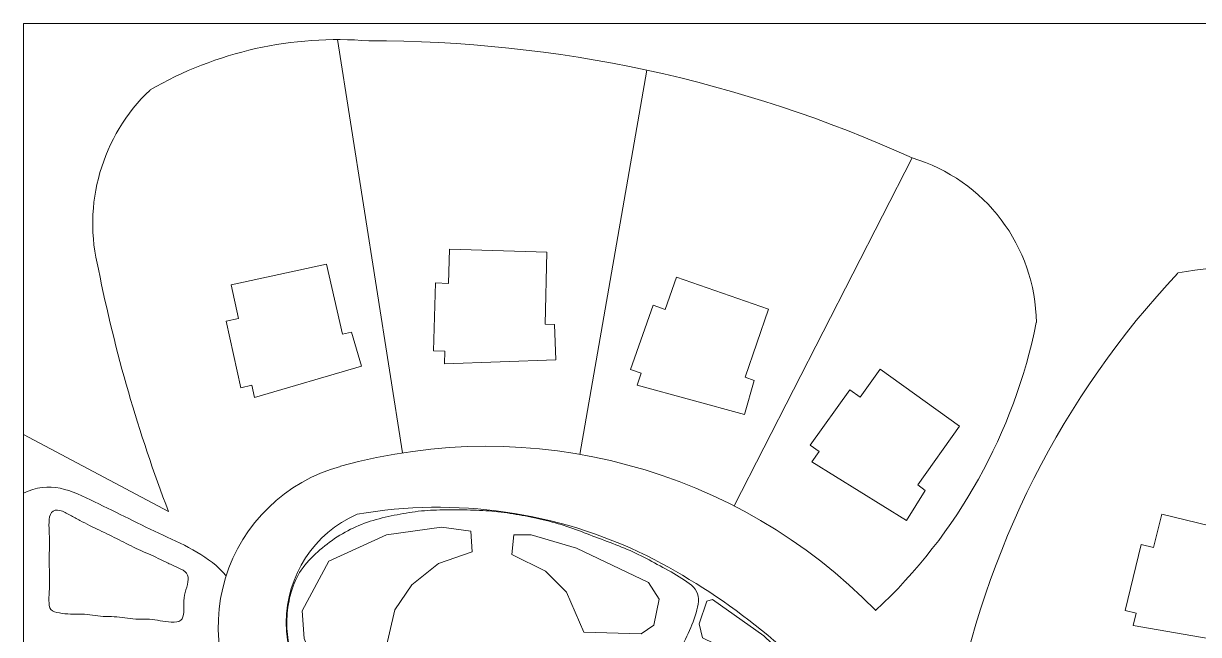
# Model space of a CAD drawing. Header units: inches. Extents: x 36 to 79.2, y 17.3 to 55.9.
# Drawn here: x 36.25 to 52.75, y 47.32 to 55.9 of the extents above; entities that cross this region are included whole.
import ezdxf

# ---------------------------------------------------------------- set-up
doc = ezdxf.new("R2010")
doc.units = ezdxf.units.IN
for name, color, linetype, lineweight in [('01_ORIGINAL_CAD', 7, 'Continuous', 20), ('02_APPROVED_PDF_OUTLINES', 7, 'Continuous', 15), ('04_APPROVED_PERIMETER', 7, 'Continuous', 15), ('10_EXTENSION_MASSES', 7, 'Continuous', 15), ('15_NEIGHBOURHOOD_CIRCULATION', 7, 'Continuous', 13)]:
    doc.layers.add(name, color=color, linetype=linetype, lineweight=lineweight)

msp = doc.modelspace()

# ---------------------------------------------------------------- linework, layer by layer
at = {"layer": '01_ORIGINAL_CAD'}
for p, q in [((36.248, 17.906), (36.248, 55.9)), ((36.248, 55.9), (71.442, 55.9))]:
    msp.add_line(p, q, dxfattribs=at)
for points in [[(40.658, 55.675), (41.569, 49.871)], [(45, 55.245), (44.06, 49.85)], [(48.726, 54.013), (46.225, 49.126)], [(38.284, 49.049), (36.248, 50.129)]]:
    msp.add_lwpolyline(points, dxfattribs=at)
for points in [[(43.572, 51.68), (43.598, 52.69), (42.23, 52.734), (42.214, 52.252), (42.035, 52.258), (42.004, 51.303), (42.163, 51.298), (42.158, 51.123), (43.721, 51.177), (43.704, 51.675)], [(40.725, 51.537), (40.502, 52.523), (39.164, 52.23), (39.268, 51.758), (39.093, 51.72), (39.298, 50.787), (39.453, 50.821), (39.491, 50.65), (40.993, 51.087), (40.853, 51.565)], [(46.381, 50.933), (46.709, 51.889), (45.415, 52.34), (45.257, 51.885), (45.088, 51.944), (44.773, 51.041), (44.923, 50.989), (44.866, 50.824), (46.374, 50.409), (46.506, 50.889)], [(48.804, 49.422), (49.389, 50.246), (48.277, 51.045), (47.995, 50.654), (47.85, 50.758), (47.292, 49.982), (47.421, 49.889), (47.319, 49.747), (48.648, 48.921), (48.911, 49.345)], [(53.327, 47.704), (53.561, 48.687), (52.231, 49.012), (52.116, 48.544), (51.942, 48.586), (51.715, 47.658), (51.87, 47.62), (51.829, 47.45), (53.37, 47.181), (53.455, 47.672)]]:
    msp.add_lwpolyline(points, close=True, dxfattribs=at)
msp.add_lwpolyline([(44.283, 37.084, 0.090917), (40.931, 45.968, -0.652582), (40.931, 49.011, -0.158741), (45.004, 48.425, -0.098355), (47.824, 46.203), (47.755, 46.078)], format="xyb", dxfattribs=at)
for centre, radius, start, end in [((40.658, 50.423), 5.252, 85.2142, 120.0956), ((41.139, 37.317), 18.339, 65.5622, 90.1344), ((39.813, 53.089), 2.593, 133.6015, 194.2753), ((48.026, 51.672), 2.444, 0.7167, 73.3418), ((53.373, 47.535), 4.948, 78.6004, 100.6499), ((57.911, 56.571), 21.019, 191.3089, 200.9684), ((61.436, 43.951), 12.326, 136.7478, 169.6154), ((43.034, 53.196), 7.583, 313.0815, 348.6437), ((42.751, 42.34), 7.624, 44.2289, 105.6047), ((41.312, 47.434), 2.33, 105.2161, 220.7715)]:
    msp.add_arc(centre, radius, start, end, dxfattribs=at)
at = {"layer": '02_APPROVED_PDF_OUTLINES'}
for points in [[(42.116, 48.828), (42.528, 48.774), (42.546, 48.482), (42.075, 48.318), (41.702, 48.021), (41.461, 47.667), (41.328, 47.085), (40.514, 46.816), (40.35, 46.87), (40.19, 47.264), (40.162, 47.654), (40.533, 48.352), (41.346, 48.72)], [(43.133, 48.721), (43.377, 48.721), (44.015, 48.534), (45.024, 48.051), (45.175, 47.819), (45.097, 47.455), (44.92, 47.33), (44.118, 47.356), (43.874, 47.915), (43.579, 48.212), (43.107, 48.447)], [(45.923, 47.815), (46.645, 47.301), (47.408, 46.571), (47.323, 46.526), (45.782, 47.277), (45.737, 47.47), (45.843, 47.792)]]:
    msp.add_lwpolyline(points, close=True, dxfattribs=at)
at = {"layer": '04_APPROVED_PERIMETER'}
msp.add_open_spline([(41.877, 49.06), (41.991, 49.07), (42.106, 49.071), (42.221, 49.072), (42.336, 49.072), (42.451, 49.072), (42.566, 49.068), (42.681, 49.064), (42.796, 49.057), (42.91, 49.044), (43.024, 49.032), (43.138, 49.014), (43.251, 48.994), (43.365, 48.973), (43.477, 48.95), (43.589, 48.923), (43.701, 48.895), (43.811, 48.863), (43.919, 48.826), (44.028, 48.789), (44.135, 48.746), (44.242, 48.704), (44.35, 48.663), (44.458, 48.623), (44.565, 48.582), (44.672, 48.54), (44.779, 48.496), (44.881, 48.446), (44.984, 48.397), (45.083, 48.342), (45.186, 48.285), (45.289, 48.229), (45.395, 48.171), (45.493, 48.11), (45.591, 48.048), (45.68, 47.983), (45.711, 47.895), (45.743, 47.806), (45.716, 47.694), (45.679, 47.583), (45.642, 47.472), (45.595, 47.362), (45.545, 47.257), (45.496, 47.151), (45.445, 47.05), (45.396, 46.946), (45.348, 46.843), (45.301, 46.738), (45.259, 46.631), (45.216, 46.524), (45.177, 46.415), (45.14, 46.306), (45.104, 46.197), (45.069, 46.088), (45.038, 45.977), (45.007, 45.867), (44.978, 45.756), (44.95, 45.643), (44.922, 45.53), (44.896, 45.416), (44.862, 45.308), (44.829, 45.2), (44.788, 45.099), (44.752, 44.999), (44.716, 44.898), (44.684, 44.798), (44.663, 44.69), (44.642, 44.581), (44.632, 44.465), (44.615, 44.35), (44.598, 44.235), (44.573, 44.12), (44.545, 44.002), (44.517, 43.883), (44.485, 43.76), (44.421, 43.702), (44.357, 43.644), (44.262, 43.652), (44.163, 43.694), (44.063, 43.736), (43.961, 43.813), (43.888, 43.903), (43.815, 43.994), (43.772, 44.097), (43.73, 44.203), (43.687, 44.309), (43.644, 44.417), (43.599, 44.523), (43.554, 44.63), (43.507, 44.735), (43.46, 44.838), (43.413, 44.942), (43.366, 45.045), (43.323, 45.156), (43.281, 45.268), (43.242, 45.388), (43.193, 45.486), (43.144, 45.583), (43.083, 45.657), (42.992, 45.68), (42.901, 45.704), (42.781, 45.677), (42.662, 45.681), (42.544, 45.684), (42.427, 45.719), (42.321, 45.762), (42.215, 45.805), (42.12, 45.855), (42.037, 45.835), (41.955, 45.815), (41.885, 45.725), (41.814, 45.63), (41.743, 45.536), (41.671, 45.438), (41.635, 45.337), (41.599, 45.236), (41.6, 45.132), (41.632, 45.029), (41.664, 44.926), (41.729, 44.825), (41.786, 44.724), (41.843, 44.624), (41.893, 44.524), (41.952, 44.422), (42.011, 44.32), (42.078, 44.217), (42.125, 44.113), (42.173, 44.009), (42.2, 43.904), (42.177, 43.886), (42.153, 43.868), (42.079, 43.936), (42.017, 44.032), (41.956, 44.127), (41.907, 44.25), (41.855, 44.36), (41.802, 44.469), (41.744, 44.564), (41.69, 44.663), (41.635, 44.762), (41.583, 44.864), (41.528, 44.961), (41.473, 45.058), (41.415, 45.15), (41.356, 45.245), (41.296, 45.339), (41.235, 45.437), (41.179, 45.539), (41.124, 45.641), (41.073, 45.747), (41.007, 45.838), (40.941, 45.929), (40.859, 46.005), (40.767, 46.072), (40.675, 46.138), (40.573, 46.195), (40.485, 46.268), (40.397, 46.341), (40.323, 46.43), (40.258, 46.525), (40.193, 46.619), (40.136, 46.72), (40.09, 46.825), (40.043, 46.93), (40.006, 47.04), (39.982, 47.152), (39.957, 47.263), (39.945, 47.377), (39.945, 47.492), (39.946, 47.607), (39.959, 47.723), (39.985, 47.835), (40.01, 47.947), (40.048, 48.055), (40.104, 48.154), (40.159, 48.253), (40.234, 48.342), (40.316, 48.423), (40.398, 48.504), (40.487, 48.577), (40.581, 48.643), (40.675, 48.709), (40.773, 48.769), (40.877, 48.817), (40.98, 48.866), (41.089, 48.905), (41.2, 48.936), (41.31, 48.967), (41.423, 48.991), (41.536, 49.012), (41.649, 49.033), (41.763, 49.051), (41.877, 49.06)], degree=3, knots=[0, 0, 0, 0, 0.015625, 0.015625, 0.015625, 0.03125, 0.03125, 0.03125, 0.046875, 0.046875, 0.046875, 0.0625, 0.0625, 0.0625, 0.078125, 0.078125, 0.078125, 0.09375, 0.09375, 0.09375, 0.109375, 0.109375, 0.109375, 0.125, 0.125, 0.125, 0.140625, 0.140625, 0.140625, 0.15625, 0.15625, 0.15625, 0.171875, 0.171875, 0.171875, 0.1875, 0.1875, 0.1875, 0.203125, 0.203125, 0.203125, 0.21875, 0.21875, 0.21875, 0.234375, 0.234375, 0.234375, 0.25, 0.25, 0.25, 0.265625, 0.265625, 0.265625, 0.28125, 0.28125, 0.28125, 0.296875, 0.296875, 0.296875, 0.3125, 0.3125, 0.3125, 0.328125, 0.328125, 0.328125, 0.34375, 0.34375, 0.34375, 0.359375, 0.359375, 0.359375, 0.375, 0.375, 0.375, 0.390625, 0.390625, 0.390625, 0.40625, 0.40625, 0.40625, 0.421875, 0.421875, 0.421875, 0.4375, 0.4375, 0.4375, 0.453125, 0.453125, 0.453125, 0.46875, 0.46875, 0.46875, 0.484375, 0.484375, 0.484375, 0.5, 0.5, 0.5, 0.515625, 0.515625, 0.515625, 0.53125, 0.53125, 0.53125, 0.546875, 0.546875, 0.546875, 0.5625, 0.5625, 0.5625, 0.578125, 0.578125, 0.578125, 0.59375, 0.59375, 0.59375, 0.609375, 0.609375, 0.609375, 0.625, 0.625, 0.625, 0.640625, 0.640625, 0.640625, 0.65625, 0.65625, 0.65625, 0.671875, 0.671875, 0.671875, 0.6875, 0.6875, 0.6875, 0.703125, 0.703125, 0.703125, 0.71875, 0.71875, 0.71875, 0.734375, 0.734375, 0.734375, 0.75, 0.75, 0.75, 0.765625, 0.765625, 0.765625, 0.78125, 0.78125, 0.78125, 0.796875, 0.796875, 0.796875, 0.8125, 0.8125, 0.8125, 0.828125, 0.828125, 0.828125, 0.84375, 0.84375, 0.84375, 0.859375, 0.859375, 0.859375, 0.875, 0.875, 0.875, 0.890625, 0.890625, 0.890625, 0.90625, 0.90625, 0.90625, 0.921875, 0.921875, 0.921875, 0.9375, 0.9375, 0.9375, 0.953125, 0.953125, 0.953125, 0.96875, 0.96875, 0.96875, 0.984375, 0.984375, 0.984375, 1, 1, 1, 1], dxfattribs=at)
at = {"layer": '10_EXTENSION_MASSES'}
msp.add_open_spline([(36.633, 47.672), (36.609, 47.701), (36.605, 47.749), (36.605, 47.801), (36.605, 47.853), (36.609, 47.908), (36.611, 47.961), (36.612, 48.015), (36.612, 48.066), (36.611, 48.117), (36.611, 48.168), (36.611, 48.22), (36.61, 48.271), (36.61, 48.323), (36.61, 48.375), (36.61, 48.427), (36.61, 48.479), (36.611, 48.53), (36.611, 48.582), (36.611, 48.633), (36.612, 48.684), (36.61, 48.736), (36.608, 48.789), (36.604, 48.843), (36.606, 48.897), (36.608, 48.951), (36.615, 49.005), (36.641, 49.036), (36.667, 49.067), (36.712, 49.075), (36.759, 49.064), (36.806, 49.054), (36.855, 49.024), (36.902, 48.998), (36.949, 48.971), (36.994, 48.948), (37.04, 48.924), (37.085, 48.9), (37.13, 48.875), (37.176, 48.852), (37.222, 48.83), (37.268, 48.808), (37.315, 48.786), (37.361, 48.764), (37.407, 48.742), (37.452, 48.72), (37.498, 48.697), (37.543, 48.674), (37.589, 48.651), (37.634, 48.628), (37.68, 48.605), (37.725, 48.582), (37.771, 48.559), (37.817, 48.536), (37.863, 48.515), (37.909, 48.494), (37.955, 48.475), (38.001, 48.455), (38.047, 48.435), (38.093, 48.414), (38.139, 48.391), (38.185, 48.369), (38.23, 48.346), (38.277, 48.324), (38.324, 48.301), (38.373, 48.28), (38.42, 48.258), (38.467, 48.236), (38.514, 48.213), (38.538, 48.181), (38.562, 48.148), (38.564, 48.106), (38.557, 48.059), (38.549, 48.012), (38.532, 47.961), (38.519, 47.91), (38.506, 47.86), (38.498, 47.81), (38.497, 47.757), (38.495, 47.704), (38.502, 47.647), (38.495, 47.601), (38.488, 47.556), (38.469, 47.522), (38.431, 47.506), (38.393, 47.49), (38.337, 47.493), (38.283, 47.499), (38.229, 47.505), (38.178, 47.514), (38.128, 47.521), (38.078, 47.529), (38.029, 47.535), (37.978, 47.537), (37.927, 47.539), (37.874, 47.536), (37.823, 47.539), (37.772, 47.541), (37.722, 47.549), (37.672, 47.556), (37.622, 47.563), (37.572, 47.57), (37.521, 47.572), (37.47, 47.574), (37.417, 47.571), (37.366, 47.574), (37.315, 47.577), (37.266, 47.586), (37.216, 47.593), (37.166, 47.6), (37.115, 47.605), (37.064, 47.607), (37.013, 47.609), (36.962, 47.608), (36.909, 47.609), (36.857, 47.611), (36.803, 47.616), (36.754, 47.624), (36.704, 47.632), (36.658, 47.642), (36.633, 47.672)], degree=3, knots=[0, 0, 0, 0, 0.025, 0.025, 0.025, 0.05, 0.05, 0.05, 0.075, 0.075, 0.075, 0.1, 0.1, 0.1, 0.125, 0.125, 0.125, 0.15, 0.15, 0.15, 0.175, 0.175, 0.175, 0.2, 0.2, 0.2, 0.225, 0.225, 0.225, 0.25, 0.25, 0.25, 0.275, 0.275, 0.275, 0.3, 0.3, 0.3, 0.325, 0.325, 0.325, 0.35, 0.35, 0.35, 0.375, 0.375, 0.375, 0.4, 0.4, 0.4, 0.425, 0.425, 0.425, 0.45, 0.45, 0.45, 0.475, 0.475, 0.475, 0.5, 0.5, 0.5, 0.525, 0.525, 0.525, 0.55, 0.55, 0.55, 0.575, 0.575, 0.575, 0.6, 0.6, 0.6, 0.625, 0.625, 0.625, 0.65, 0.65, 0.65, 0.675, 0.675, 0.675, 0.7, 0.7, 0.7, 0.725, 0.725, 0.725, 0.75, 0.75, 0.75, 0.775, 0.775, 0.775, 0.8, 0.8, 0.8, 0.825, 0.825, 0.825, 0.85, 0.85, 0.85, 0.875, 0.875, 0.875, 0.9, 0.9, 0.9, 0.925, 0.925, 0.925, 0.95, 0.95, 0.95, 0.975, 0.975, 0.975, 1, 1, 1, 1], dxfattribs=at)
at = {"layer": '15_NEIGHBOURHOOD_CIRCULATION'}
msp.add_open_spline([(36.248, 49.304), (36.607, 49.494), (36.928, 49.342), (37.247, 49.185), (37.567, 49.028), (37.884, 48.867), (38.207, 48.716), (38.529, 48.566), (38.856, 48.426), (39.093, 48.146)], degree=3, knots=[0, 0, 0, 0, 0.333333, 0.333333, 0.333333, 0.666667, 0.666667, 0.666667, 1, 1, 1, 1], dxfattribs=at)

doc.saveas('drawing.dxf')
